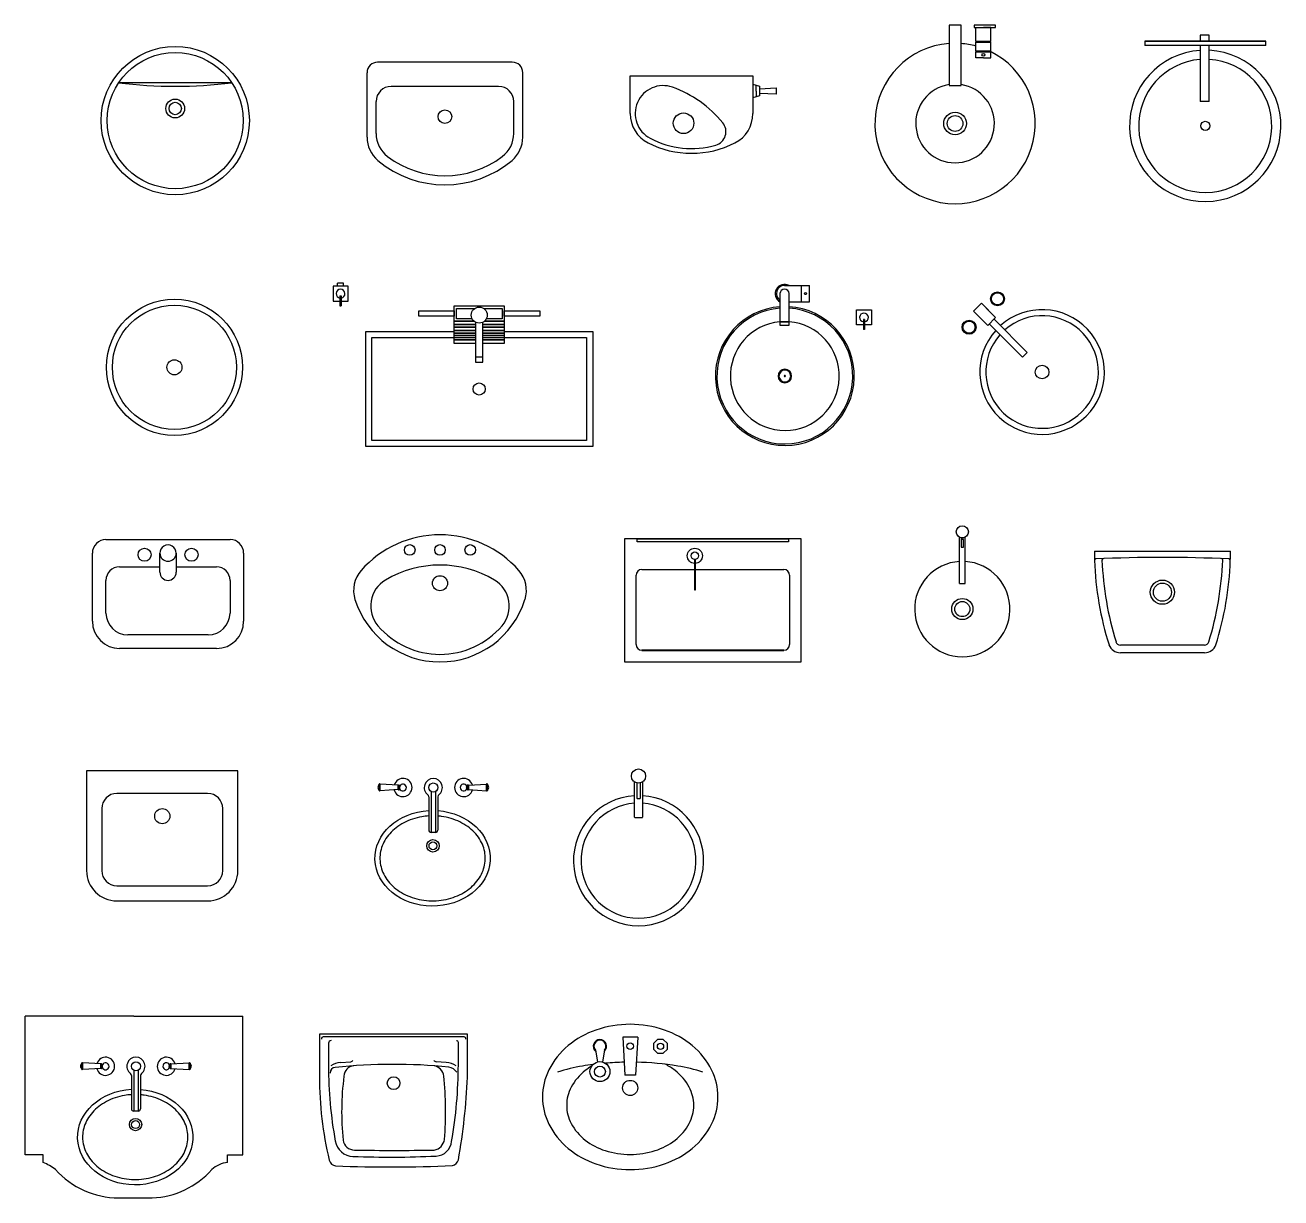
# Model space of a CAD drawing. Header units: inches. Extents: x -4148 to 3543, y 10663 to 18025.
# Drawn here: x -702 to 3449, y 10795 to 14670 of the extents above; entities that cross this region are included whole.
import ezdxf

# ---------------------------------------------------------------- set-up
doc = ezdxf.new("R2010")
doc.units = ezdxf.units.IN
doc.header["$MEASUREMENT"] = 0
doc.layers.add('freecads.com', color=7, linetype='Continuous')
doc.styles.add('PL-01$0$Standard', font='ARIALN.TTF')

msp = doc.modelspace()

# ---------------------------------------------------------------- linework, layer by layer
for p, q in [((-434.5, 12970.3), (-24.5, 12970.3)), ((-479.5, 12700.3), (-479.5, 12925.3)), ((-256.5, 12862.3), (-256.5, 12925.3)), ((-202.5, 12925.3), (-202.5, 12862.3)), ((20.5, 12925.3), (20.5, 12812.8)), ((-389.5, 12880.3), (-256.5, 12880.3)), ((-202.5, 12880.3), (-69.5, 12880.3)), ((-434.5, 12727.3), (-434.5, 12835.3)), ((-24.5, 12835.3), (-24.5, 12727.3)), ((20.5, 12812.8), (20.5, 12700.3)), ((-96.5, 12655.3), (-362.5, 12655.3)), ((-69.5, 12610.3), (-389.5, 12610.3))]:
    msp.add_line(p, q)
for centre in [(-307, 12919.9), (-151.9, 12919.9)]:
    msp.add_circle(centre, 21.6)
for centre, radius, start, end in [((-434.5, 12925.3), 45, 90, 180), ((-229.5, 12925.3), 27, 360, 180.0005), ((-24.5, 12925.3), 45, 0, 90), ((-229.5, 12925.3), 27, 180.0005, 0), ((-389.5, 12835.3), 45, 90, 180), ((-69.5, 12835.3), 45, 0, 90), ((-229.5, 12862.3), 27, 180, 0), ((-389.5, 12700.3), 90, 180, 270), ((-362.5, 12727.3), 72, 180, 270), ((-96.5, 12727.3), 72, 270, 0), ((-69.5, 12700.3), 90, 270, 0)]:
    msp.add_arc(centre, radius, start, end)
at = {"layer": 'freecads.com'}
for p, q in [((2391.8, 14669.7, 0), (2351.8, 14669.7, 0)), ((2351.8, 14669.7, 0), (2351.8, 14469.7, 0)), ((2391.8, 14469.7, 0), (2391.8, 14669.7, 0)), ((2505.4, 14669.7, 0), (2435.4, 14669.7, 0)), ((2435.4, 14669.7, 0), (2435.4, 14661.7, 0)), ((2435.4, 14661.7, 0), (2505.4, 14661.7, 0)), ((2440.4, 14615.7, 0), (2440.4, 14661.7, 0)), ((2440.4, 14661.7, 0), (2465.4, 14661.7, 0)), ((2490.4, 14661.7, 0), (2465.4, 14661.7, 0)), ((2490.4, 14615.7, 0), (2490.4, 14661.7, 0)), ((2505.4, 14661.7, 0), (2505.4, 14669.7, 0)), ((2465.4, 14615.7, 0), (2440.4, 14615.7, 0)), ((2440.4, 14583.7, 0), (2440.4, 14613.7, 0)), ((2440.4, 14613.7, 0), (2465.4, 14613.7, 0)), ((2442.4, 14613.7, 0), (2442.4, 14615.7, 0)), ((2442.4, 14615.7, 0), (2465.4, 14615.7, 0)), ((2465.4, 14613.7, 0), (2442.4, 14613.7, 0)), ((2465.4, 14615.7, 0), (2490.4, 14615.7, 0)), ((2488.4, 14615.7, 0), (2465.4, 14615.7, 0)), ((2490.4, 14613.7, 0), (2465.4, 14613.7, 0)), ((2465.4, 14613.7, 0), (2488.4, 14613.7, 0)), ((2488.4, 14613.7, 0), (2488.4, 14615.7, 0)), ((2490.4, 14583.7, 0), (2490.4, 14613.7, 0)), ((3398.6, 14616.9), (2998.6, 14616.9)), ((2998.6, 14616.9), (3398.6, 14616.9)), ((2998.6, 14616.9), (2998.6, 14601.9)), ((3182.1, 14636.9), (3182.1, 14616.9)), ((3212.1, 14636.9), (3182.1, 14636.9)), ((3182.1, 14616.9), (3212.1, 14616.9)), ((3212.1, 14616.9), (3212.1, 14636.9)), ((3398.6, 14601.9), (3398.6, 14616.9)), ((2465.4, 14583.7, 0), (2440.4, 14583.7, 0)), ((2440.4, 14561.7, 0), (2440.4, 14581.7, 0)), ((2440.4, 14581.7, 0), (2465.4, 14581.7, 0)), ((2442.4, 14581.7, 0), (2442.4, 14583.7, 0)), ((2442.4, 14583.7, 0), (2465.4, 14583.7, 0)), ((2465.4, 14581.7, 0), (2442.4, 14581.7, 0)), ((2465.4, 14583.7, 0), (2490.4, 14583.7, 0)), ((2488.4, 14583.7, 0), (2465.4, 14583.7, 0)), ((2490.4, 14581.7, 0), (2465.4, 14581.7, 0)), ((2465.4, 14581.7, 0), (2488.4, 14581.7, 0)), ((2488.4, 14581.7, 0), (2488.4, 14583.7, 0)), ((2490.4, 14561.7, 0), (2490.4, 14581.7, 0)), ((3182.1, 14601.9), (2998.6, 14601.9)), ((3398.6, 14601.9), (3182.1, 14601.9)), ((3182.1, 14601.9), (3182.1, 14416.9)), ((3212.1, 14416.9), (3212.1, 14601.9)), ((908.2, 14547.3), (463.2, 14547.3)), ((2465.4, 14561.7, 0), (2440.4, 14561.7, 0)), ((2465.4, 14561.7, 0), (2490.4, 14561.7, 0)), ((428.2, 14299.5), (428.2, 14512.3)), ((943.2, 14299.5), (943.2, 14512.3)), ((1298, 14502.4, 0), (1703.5, 14502.4, 0)), ((1298, 14377.5, 0), (1298, 14502.4, 0)), ((1703.5, 14502.4, 0), (1703.5, 14377.5, 0)), ((-18.6, 14479.3), (-392.8, 14479.3)), ((863.2, 14467.3), (508.2, 14467.3)), ((1703.5, 14474.2, 0), (1724.9, 14467.8, 0)), ((1714.7, 14452, 0), (1714.7, 14470.9, 0)), ((1714.7, 14452, 0), (1714.7, 14433, 0)), ((1724.9, 14467.8, 0), (1724.9, 14436.1, 0)), ((1724.9, 14459.7, 0), (1780.4, 14462, 0)), ((1780.4, 14441.9, 0), (1724.9, 14444.2, 0)), ((1780.4, 14462, 0), (1780.4, 14452, 0)), ((1780.4, 14452, 0), (1780.4, 14441.9, 0)), ((2351.8, 14469.7, 0), (2391.8, 14469.7, 0)), ((458.2, 14311.6), (458.2, 14417.3)), ((913.2, 14311.6), (913.2, 14417.3)), ((1724.9, 14436.1, 0), (1703.5, 14429.7, 0)), ((3212.1, 14416.9), (3182.1, 14416.9)), ((350.8, 13817.5), (330.8, 13817.5)), ((330.8, 13807.5), (330.8, 13817.5)), ((350.8, 13807.5), (350.8, 13817.5)), ((1808.1, 13809.6), (1890.3, 13809.6)), ((1864, 13755.6), (1864, 13809.6)), ((1890.3, 13755.6), (1890.3, 13809.6)), ((338.8, 13775.2, 7212.1), (338.8, 13742.5)), ((338.8, 13775.2, 7212.1), (342.8, 13775.2, 7212.1)), ((338.8, 13742.5), (342.8, 13742.5)), ((342.8, 13775.2, 7212.1), (342.8, 13742.5)), ((716.6, 13617.5), (716.6, 13742.5)), ((716.6, 13742.5), (881.6, 13742.5)), ((881.6, 13742.5), (881.6, 13617.5)), ((1823.1, 13755.6), (1890.3, 13755.6)), ((2432.8, 13724.6), (2458.8, 13750.6)), ((2458.8, 13750.6), (2505.7, 13703.7)), ((599.1, 13708.3), (599.1, 13725.4)), ((599.1, 13725.4), (716.6, 13725.4)), ((716.6, 13708.3), (599.1, 13708.3)), ((716.6, 13725.4), (716.6, 13708.3)), ((723.7, 13699.9), (723.7, 13733.7)), ((723.7, 13733.7), (784.4, 13733.7)), ((775.3, 13699.9), (723.7, 13699.9)), ((813.8, 13733.7), (874.5, 13733.7)), ((874.5, 13699.9), (822.9, 13699.9)), ((874.5, 13733.7), (874.5, 13699.9)), ((881.6, 13708.3), (881.6, 13725.4)), ((881.6, 13725.4), (999.1, 13725.4)), ((999.1, 13708.3), (881.6, 13708.3)), ((999.1, 13725.4), (999.1, 13708.3)), ((2045.7, 13679), (2045.7, 13729)), ((2045.7, 13729), (2095.7, 13729)), ((2068.7, 13696.7, 7212.1), (2068.7, 13664)), ((2072.7, 13696.7, 7212.1), (2068.7, 13696.7, 7212.1)), ((2072.7, 13696.7, 7212.1), (2072.7, 13664)), ((2095.7, 13729), (2095.7, 13679)), ((2479.8, 13677.7), (2432.8, 13724.6)), ((2505.7, 13703.7), (2474.5, 13734.9)), ((2505.7, 13703.7), (2479.8, 13677.7)), ((2610.5, 13588.5), (2500.5, 13698.5)), ((424.1, 13277.5), (424.1, 13657.5)), ((424.1, 13657.5), (716.6, 13657.5)), ((716.6, 13691.8), (781.5, 13691.8)), ((716.6, 13680.7), (787.1, 13680.7)), ((716.6, 13671.3), (787.1, 13671.3)), ((716.6, 13661.1), (787.1, 13661.1)), ((787.1, 13688), (787.1, 13556.7)), ((811.1, 13556.7), (811.1, 13688)), ((811.1, 13680.7), (881.6, 13680.7)), ((811.1, 13671.3), (881.6, 13671.3)), ((811.1, 13661.1), (881.6, 13661.1)), ((816.7, 13691.8), (881.6, 13691.8)), ((881.6, 13657.5), (1174.1, 13657.5)), ((1174.1, 13657.5), (1174.1, 13277.5)), ((1793.1, 13691.1), (1823.1, 13691.1)), ((1793.1, 13689.1), (1823.1, 13689.1)), ((2068.7, 13679), (2045.7, 13679)), ((2072.7, 13664), (2068.7, 13664)), ((2095.7, 13679), (2072.7, 13679)), ((2594.6, 13572.6), (2484.6, 13682.6)), ((444.1, 13297.5), (444.1, 13637.5)), ((444.1, 13637.5), (716.6, 13637.5)), ((716.6, 13651.7), (787.1, 13651.7)), ((716.6, 13644), (787.1, 13644)), ((716.6, 13630.3), (787.1, 13630.3)), ((787.1, 13617.5), (716.6, 13617.5)), ((811.1, 13651.7), (881.6, 13651.7)), ((811.1, 13644), (881.6, 13644)), ((811.1, 13630.3), (881.6, 13630.3)), ((881.6, 13617.5), (811.1, 13617.5)), ((881.6, 13637.5), (1154.1, 13637.5)), ((1154.1, 13637.5), (1154.1, 13297.5)), ((787.1, 13573.9), (811.1, 13573.9)), ((2610.5, 13588.5), (2594.6, 13572.6)), ((787.1, 13556.7), (811.1, 13556.7)), ((1154.1, 13297.5), (444.1, 13297.5)), ((1174.1, 13277.5), (424.1, 13277.5)), ((2386.4, 12825.5), (2386.4, 12977.8)), ((2399.4, 12970.5), (2392, 12970.5)), ((2392, 12970.5), (2392, 12944.7)), ((2393.2, 12970.5), (2393.2, 12975.7)), ((2398.2, 12970.5), (2398.2, 12975.7)), ((2399.4, 12944.7), (2399.4, 12970.5)), ((2405.1, 12825.5), (2405.1, 12977.8)), ((2392, 12944.7), (2399.4, 12944.7)), ((2832.1, 12931.3), (3282.1, 12931.3)), ((2386.4, 12825.5), (2405.1, 12825.5)), ((3196.1, 12621.3), (2918, 12621.3)), ((3196.1, 12596.3), (2918, 12596.3)), ((1.5, 12206.4), (-498.5, 12206.4)), ((-498.5, 12206.4), (-498.5, 11876.4)), ((1.5, 11876.4), (1.5, 12206.4)), ((1312.6, 12052.9), (1312.6, 12169.3)), ((1320.6, 12114.7), (1320.6, 12165.9)), ((1330.6, 12165.9), (1330.6, 12114.7)), ((1338.6, 12169.3), (1338.6, 12052.9)), ((-98.5, 12131.4), (-398.5, 12131.4)), ((535.7, 12156.9, 0), (535.5, 12157.2, 0)), ((535.5, 12157.2, 0), (535.5, 12157.2, 0)), ((535.5, 12145.3, 0), (535.7, 12145.7, 0)), ((535.5, 12145.3, 0), (535.5, 12145.3, 0)), ((535.9, 12156.4, 0), (535.7, 12156.9, 0)), ((535.7, 12145.7, 0), (536.1, 12146.5, 0)), ((536.5, 12155.1, 0), (535.9, 12156.4, 0)), ((536.1, 12146.5, 0), (536.6, 12148, 0)), ((536.9, 12153.6, 0), (536.5, 12155.1, 0)), ((536.6, 12148, 0), (536.9, 12148.9, 0)), ((537.1, 12151.9, 0), (536.9, 12153.6, 0)), ((536.9, 12148.9, 0), (537.1, 12149.9, 0)), ((537.1, 12149.9, 0), (537.1, 12151.9, 0)), ((757.5, 12151.9, 0), (757.7, 12153.6, 0)), ((757.6, 12149.9, 0), (757.5, 12151.9, 0)), ((757.8, 12148.9, 0), (757.6, 12149.9, 0)), ((757.7, 12153.6, 0), (758.2, 12155.1, 0)), ((758, 12148, 0), (757.8, 12148.9, 0)), ((758.6, 12146.5, 0), (758, 12148, 0)), ((758.2, 12155.1, 0), (758.7, 12156.4, 0)), ((759, 12145.7, 0), (758.6, 12146.5, 0)), ((758.7, 12156.4, 0), (758.9, 12156.9, 0)), ((758.9, 12156.9, 0), (759.1, 12157.2, 0)), ((759.2, 12145.3, 0), (759, 12145.7, 0)), ((759.1, 12157.2, 0), (759.1, 12157.2, 0)), ((759.1, 12145.3, 0), (759.2, 12145.3, 0)), ((-448.5, 12081.4), (-448.5, 11876.4)), ((-48.5, 11876.4), (-48.5, 12081.4)), ((1329.8, 12113.9), (1321.4, 12113.9)), ((1313.6, 12051.9), (1337.6, 12051.9)), ((-398.5, 11826.4), (-98.5, 11826.4)), ((-398.5, 11776.4), (-98.5, 11776.4)), ((-343, 11395.3), (-701.8, 11395.3)), ((-701.8, 10937.4), (-701.8, 11395.3)), ((-343, 11395.3), (17.4, 11395.3)), ((17.4, 10937.4), (17.4, 11395.3)), ((760, 11335.7), (271, 11335.7)), ((271, 11335.7), (271, 11195.3)), ((760, 11194), (760, 11335.7)), ((748.8, 11327), (283.5, 11327)), ((300.9, 11305.9), (300.9, 11231.3)), ((730.1, 11235.1), (730.1, 11308.4)), ((1322.9, 11326), (1273.4, 11326)), ((1273.4, 11326), (1280.8, 11200.2)), ((1322.9, 11326), (1315.4, 11200.2)), ((1388.7, 11318.9), (1375.4, 11305.6)), ((1375.4, 11305.6), (1375.4, 11286.7)), ((1407.5, 11318.9), (1388.7, 11318.9)), ((1420.8, 11305.6), (1407.5, 11318.9)), ((1420.8, 11286.7), (1420.8, 11305.6)), ((1182.9, 11283.2), (1190.2, 11244.3)), ((1213.4, 11283.2), (1206, 11244.3)), ((1375.4, 11286.7), (1388.7, 11273.4)), ((1388.7, 11273.4), (1407.5, 11273.4)), ((1407.5, 11273.4), (1420.8, 11286.7)), ((-447.4, 11224.4, 0), (-447.2, 11224.8, 0)), ((-447.3, 11224.4, 0), (-447.4, 11224.4, 0)), ((-447.2, 11236, 0), (-447.3, 11236.3, 0)), ((-447.3, 11236.3, 0), (-447.3, 11236.3, 0)), ((-446.9, 11235.5, 0), (-447.2, 11236, 0)), ((-447.2, 11224.8, 0), (-446.8, 11225.6, 0)), ((-446.4, 11234.2, 0), (-446.9, 11235.5, 0)), ((-446.8, 11225.6, 0), (-446.2, 11227.1, 0)), ((-445.9, 11232.7, 0), (-446.4, 11234.2, 0)), ((-446.2, 11227.1, 0), (-446, 11228, 0)), ((-446, 11228, 0), (-445.8, 11229, 0)), ((-445.7, 11231, 0), (-445.9, 11232.7, 0)), ((-445.8, 11229, 0), (-445.7, 11231, 0)), ((-225.4, 11231, 0), (-225.1, 11232.7, 0)), ((-225.3, 11229, 0), (-225.4, 11231, 0)), ((-225.1, 11228, 0), (-225.3, 11229, 0)), ((-225.1, 11232.7, 0), (-224.7, 11234.2, 0)), ((-224.8, 11227.1, 0), (-225.1, 11228, 0)), ((-224.3, 11225.6, 0), (-224.8, 11227.1, 0)), ((-224.7, 11234.2, 0), (-224.1, 11235.5, 0)), ((-223.9, 11224.8, 0), (-224.3, 11225.6, 0)), ((-224.1, 11235.5, 0), (-223.9, 11236, 0)), ((-223.9, 11236, 0), (-223.7, 11236.3, 0)), ((-223.7, 11224.4, 0), (-223.9, 11224.8, 0)), ((-223.7, 11236.3, 0), (-223.7, 11236.3, 0)), ((-223.7, 11224.4, 0), (-223.7, 11224.4, 0)), ((340.7, 11242.5), (374.3, 11245)), ((690.3, 11242.5), (656.7, 11245)), ((1315.4, 11200.2), (1280.8, 11200.2)), ((-651.8, 10937.4), (-701.8, 10937.4)), ((-667.4, 10937.4), (-696.1, 10937.4)), ((-642.4, 10937.4), (-667.4, 10937.4)), ((-642.4, 10912.4), (-642.4, 10937.4)), ((-32.6, 10912.4), (-32.6, 10937.4)), ((-32.6, 10937.4), (-7.6, 10937.4)), ((-32.6, 10937.4), (17.4, 10937.4)), ((-393.1, 10795.3), (-281.8, 10795.3))]:
    msp.add_line(p, q, dxfattribs=at)
at = {"layer": 'freecads.com', "ltscale": 1.5}
for p, q in [((716.6, 13617.5), (716.6, 13742.5)), ((716.6, 13742.5), (881.6, 13742.5)), ((881.6, 13742.5), (881.6, 13617.5)), ((781.5, 13691.8), (716.6, 13691.8)), ((787.1, 13680.7), (716.6, 13680.7)), ((787.1, 13671.3), (716.6, 13671.3)), ((787.1, 13661.1), (716.6, 13661.1)), ((881.6, 13680.7), (811.1, 13680.7)), ((881.6, 13671.3), (811.1, 13671.3)), ((881.6, 13661.1), (811.1, 13661.1)), ((881.6, 13691.8), (816.7, 13691.8)), ((787.1, 13651.7), (716.6, 13651.7)), ((787.1, 13644), (716.6, 13644)), ((787.1, 13636.3), (716.6, 13636.3)), ((787.1, 13630.3), (716.6, 13630.3)), ((787.1, 13617.5), (716.6, 13617.5)), ((787.1, 13617.5), (716.6, 13617.5)), ((881.6, 13651.7), (811.1, 13651.7)), ((881.6, 13644), (811.1, 13644)), ((881.6, 13636.3), (811.1, 13636.3)), ((881.6, 13630.3), (811.1, 13630.3)), ((881.6, 13617.5), (811.1, 13617.5)), ((881.6, 13617.5), (811.1, 13617.5))]:
    msp.add_line(p, q, dxfattribs=at)
at = {"layer": 'freecads.com', "ltscale": 50}
for p, q in [((1279.3, 12972.1), (1279.3, 12566.1)), ((1863.3, 12972.1), (1279.3, 12972.1)), ((1321.5, 12972.1), (1821.5, 12972.1)), ((1321.5, 12962.1), (1321.5, 12972.1)), ((1821.5, 12962.1), (1321.5, 12962.1)), ((1821.5, 12972.1), (1821.5, 12962.1)), ((1863.3, 12566.1), (1863.3, 12972.1)), ((1336.7, 12871.1), (1510.1, 12871.1)), ((1510.1, 12904.2), (1510.1, 12804.2)), ((1513.4, 12904.2), (1510.1, 12904.2)), ((1513.4, 12804.2), (1513.4, 12904.2)), ((1513.4, 12871.1), (1805.7, 12871.1)), ((1317.7, 12623.3), (1317.7, 12852.1)), ((1824.7, 12852.1), (1824.7, 12623.3)), ((1510.1, 12804.2), (1513.4, 12804.2)), ((1336.3, 12604.1), (1806.3, 12604.1)), ((1805.7, 12604.3), (1336.7, 12604.3)), ((1279.3, 12566.1), (1863.3, 12566.1))]:
    msp.add_line(p, q, dxfattribs=at)
at = {"layer": 'freecads.com', "extrusion": (2.99904e-07, 5.478e-13, 1)}
for p, q in [((468.5, 12141.1, 0), (468.5, 12161.6, 0)), ((471.5, 12140, 0), (471.5, 12162.5, 0)), ((531.5, 12158.5, 0), (471.5, 12162.5, 0)), ((531.5, 12144.1, 0), (471.5, 12140, 0)), ((531.5, 12158.5, 0), (531.5, 12144.1, 0)), ((531.5, 12144.8, 0), (531.5, 12157.8, 0)), ((534.5, 12144.6, 0), (534.5, 12158, 0)), ((632.3, 12120.6, 0), (632.3, 12010.6, 0)), ((640, 12137.8, 0), (640, 12002.6, 0)), ((654.6, 12137.8, 0), (654.6, 12002.6, 0)), ((662.3, 12120.6, 0), (662.3, 12010.6, 0)), ((654.3, 12002.6, 0), (640.3, 12002.6, 0)), ((-514.3, 11220.2, 0), (-514.3, 11240.7, 0)), ((-511.3, 11219.1, 0), (-511.3, 11241.6, 0)), ((-451.4, 11237.6, 0), (-511.3, 11241.6, 0)), ((-451.4, 11223.2, 0), (-511.3, 11219.1, 0)), ((-451.4, 11237.6, 0), (-451.4, 11223.2, 0)), ((-451.4, 11223.9, 0), (-451.4, 11236.9, 0)), ((-448.4, 11223.7, 0), (-448.4, 11237.1, 0)), ((-342.8, 11216.9, 0), (-342.8, 11081.7, 0)), ((-328.2, 11216.9, 0), (-328.2, 11081.7, 0)), ((-350.5, 11199.7, 0), (-350.5, 11089.7, 0)), ((-320.5, 11199.7, 0), (-320.5, 11089.7, 0)), ((-328.5, 11081.7, 0), (-342.5, 11081.7, 0))]:
    msp.add_line(p, q, dxfattribs=at)
at = {"layer": 'freecads.com', "extrusion": (-2.99904e-07, 5.478e-13, 1)}
for p, q in [((763.2, 12158.5, 0), (823.1, 12162.5, 0)), ((823.1, 12140, 0), (823.1, 12162.5, 0)), ((826.1, 12141.1, 0), (826.1, 12161.6, 0)), ((760.2, 12144.6, 0), (760.2, 12158, 0)), ((763.2, 12158.5, 0), (763.2, 12144.1, 0)), ((763.2, 12144.8, 0), (763.2, 12157.8, 0)), ((763.2, 12144.1, 0), (823.1, 12140, 0)), ((-222.7, 11223.7, 0), (-222.7, 11237.1, 0)), ((-219.7, 11237.6, 0), (-159.7, 11241.6, 0)), ((-219.7, 11237.6, 0), (-219.7, 11223.2, 0)), ((-219.7, 11223.9, 0), (-219.7, 11236.9, 0)), ((-219.7, 11223.2, 0), (-159.7, 11219.1, 0)), ((-159.7, 11219.1, 0), (-159.7, 11241.6, 0)), ((-156.7, 11220.2, 0), (-156.7, 11240.7, 0))]:
    msp.add_line(p, q, dxfattribs=at)
at = {"layer": 'freecads.com'}
for points in [[(342.8, 13757.5), (365.8, 13757.5), (365.8, 13807.5), (315.8, 13807.5), (315.8, 13757.5), (338.8, 13757.5)], [(1793.1, 13782.6), (1793.1, 13678.6), (1823.1, 13678.6), (1823.1, 13782.6)]]:
    msp.add_lwpolyline(points, dxfattribs=at)
for centre, radius in [((-205.7, 14354.3), 245), ((-205.7, 14354.3), 225), ((2465.4, 14571.7), 4.63), ((-205.7, 14394.3), 31), ((-205.7, 14394.3), 20.5), ((685.7, 14367.3), 22.5), ((1474.4, 14345.5, 0), 34), ((2371.8, 14344.7), 37.5), ((2371.8, 14344.7), 26), ((3198.6, 14336.9), 15), ((1877.2, 13782.6), 3.36), ((2511.9, 13765.5), 23.1), ((2511.9, 13765.5), 20.1), ((-208.3, 13539.2), 225), ((-208.3, 13539.2), 205), ((799.1, 13711.7), 26.5), ((2418, 13671.6), 23.1), ((2418, 13671.6), 20.1), ((-208.3, 13539.2), 25), ((2659.5, 13523.6), 22.5), ((799.1, 13467.5), 20.1), ((2395.7, 12995.6), 20), ((569.4, 12935.8), 17.5), ((669.4, 12935.8), 17.5), ((769.4, 12935.8), 17.5), ((669.4, 12825.8), 25), ((3057.1, 12796.3), 40), ((3057.1, 12796.3), 30), ((2395.7, 12740.5), 35), ((2395.7, 12740.5), 25), ((1325.6, 12188.9), 23.5), ((-248.5, 12056.4), 25), ((646.2, 11958.3), 20.5), ((646.2, 11958.3), 13.1), ((1298.1, 11296.2), 11), ((1398.1, 11296.2), 10.3), ((1198.1, 11212.3), 33), ((1198.1, 11212.3), 18), ((516.1, 11174.2), 21.1), ((1298.1, 11158.5), 25), ((-336.7, 11037.4), 20.5), ((-336.7, 11037.4), 13.1)]:
    msp.add_circle(centre, radius, dxfattribs=at)
at = {"layer": 'freecads.com', "ltscale": 50}
for radius in [25, 12.5]:
    msp.add_circle((1511.7, 12916.6), radius, dxfattribs=at)
at = {"layer": 'freecads.com', "extrusion": (2.99904e-07, 5.478e-13, 1)}
for centre in [(647.3, 12150.9, 0), (-335.5, 11230, 0)]:
    msp.add_circle(centre, 15, dxfattribs=at)
at = {"layer": 'freecads.com'}
for centre, radius, start, end in [((2371.8, 14344.7), 265, 94.3283, 64.4072), ((2371.8, 14344.7), 265, 75.0114, 85.6717), ((3198.6, 14336.9), 250, 93.7858, 86.9061), ((463.2, 14512.3), 35, 90, 180), ((908.2, 14512.3), 35, 0, 90), ((3198.6, 14336.9), 220, 94.303, 86.4837), ((-205.7, 15957.7), 1490.2, 262.7879, 277.2121), ((508.2, 14417.3), 50, 90, 180), ((863.2, 14417.3), 50, 0, 90), ((1407, 14377.5, 0), 92.3, 70.2977, 242.3444), ((1310.2, 14107.4, 0), 379.2, 39.205, 70.2977), ((2371.8, 14344.7), 130, 98.8499, 81.1501), ((1407, 14377.5, 0), 108.9, 180.0019, 242.8607), ((1594.6, 14377.5, 0), 108.9, 297.1431, 0.0019), ((1568.3, 14317.9, 0), 46.2, 285.9263, 39.205), ((528.2, 14299.5), 100, 180, 230.0451), ((553.2, 14311.6), 95, 180, 233.0175), ((818.2, 14311.6), 95, 306.9825, 0), ((843.2, 14299.5), 100, 309.9549, 0), ((1499, 14557.1, 0), 310.7, 242.8607, 270.3274), ((1500.4, 14555.8, 0), 293.6, 242.3444, 285.9263), ((1502.5, 14557.1, 0), 310.7, 269.6764, 297.1431), ((685.7, 14487.5), 345.3, 230.0451, 309.9549), ((685.7, 14487.5), 315.3, 233.0175, 306.9825), ((340.8, 13782.5), 14.5, 277.9281, 262.0719), ((1808.1, 13782.6), 30.8, 61.2625, 240.848), ((1808.1, 13782.6), 27, 90, 236.251), ((1808.1, 13782.6), 15, 0, 180), ((1809.2, 13510.4), 229.5, 94.0149, 86.5198), ((1809.2, 13510.4), 224.5, 94.1045, 86.4422), ((2070.7, 13704), 14.5, 277.9281, 262.0719), ((2659.5, 13523.6), 206, 138.1301, 131.8699), ((2659.5, 13523.6), 186, 138.467, 131.533), ((1809.2, 13510.4), 180, 95.1216, 85.5611), ((1809.2, 13510.4), 22.5, 90, 270), ((1809.2, 13510.4), 22.5, 270, 90), ((1809.2, 13510.4), 19.5, 90, 270), ((1809.2, 13510.4), 2, 90, 270), ((1809.2, 13510.4), 19.5, 270, 90), ((1809.2, 13510.4), 2, 270, 90), ((669.4, 12638.4), 347.4, 41.3906, 138.6094), ((3872, 12936.1), 1039.9, 180.2646, 181.9389), ((3057.1, 8285.6), 4625.6, 87.2782, 92.7218), ((2240.8, 12936.3), 1041.3, 358.0518, 359.7238), ((483.8, 12802), 100, 138.6094, 197.4519), ((669.4, 12533.1), 352.7, 59.2984, 120.7016), ((855, 12802), 100, 342.5481, 41.3906), ((2395.7, 12740.5), 157.5, 93.3984, 86.6016), ((2837.7, 12901.1), 5, 92.7217, 181.9389), ((3872, 12936.1), 1039.9, 181.9389, 197.5579), ((2862.3, 12902.2), 5, 92.7217, 181.9389), ((3930, 12947.2), 1073.6, 182.4148, 197.0631), ((2151.1, 12952.9), 1106.9, 343.1581, 357.364), ((2240.8, 12936.3), 1041.3, 342.4537, 358.0518), ((3251.9, 12902.2), 5, 358.0611, 87.2783), ((3276.5, 12901.1), 5, 358.0611, 87.2783), ((540.3, 12750.4), 100, 120.7016, 220.4348), ((798.4, 12750.4), 100, 319.5652, 59.2984), ((669.4, 12860.3), 294.5, 197.4519, 342.5481), ((669.4, 12860.3), 269.5, 220.4348, 319.5652), ((2918, 12636.3), 40, 200.3549, 270), ((2918, 12636.3), 15, 195.7641, 270), ((3196.1, 12636.3), 15, 270, 344.2359), ((3196.1, 12636.3), 40, 270, 339.6451), ((461.5, 12162.4, 0), 7.05, 311.7471, 353.3918), ((470, 12161.6, 0), 1.5, 0.0009, 179.9993), ((546.9, 12150.9, 0), 30, 195.0024, 163.53), ((546.9, 12150.9, 0), 11.4, 200.5909, 157.1987), ((647.3, 12150.9), 30, 307.2479, 232.7523), ((747.7, 12150.9, 0), 30, 16.47, 344.9976), ((747.7, 12150.9, 0), 11.4, 22.8013, 339.4091), ((824.6, 12161.6, 0), 1.5, 0.0007, 179.9991), ((833.1, 12162.4, 0), 7.05, 186.6082, 228.2529), ((-398.5, 12081.4), 50, 90, 180), ((-98.5, 12081.4), 50, 0, 90), ((473.3, 12151.3, 0), 9.12, 140.634, 180.0002), ((473.3, 12151.3, 0), 9.12, 180, 219.3662), ((461.5, 12140.3, 0), 7.05, 6.6084, 48.2531), ((470, 12141.1, 0), 1.5, 180.0007, 359.9991), ((533, 12158, 0), 1.49, 359.9999, 179.9999), ((533, 12144.6, 0), 1.49, 180.0001, 0.0001), ((624.4, 12120.7), 7.87, 359.5139, 53.2386), ((670.2, 12120.7), 7.87, 126.7614, 180.4861), ((761.7, 12158, 0), 1.49, 0.0001, 180.0001), ((761.7, 12144.6, 0), 1.49, 179.9999, 359.9999), ((824.6, 12141.1, 0), 1.5, 180.0009, 359.9993), ((833.1, 12140.3, 0), 7.05, 131.7469, 173.3916), ((821.4, 12151.3, 0), 9.12, 359.9998, 39.366), ((821.4, 12151.3, 0), 9.12, 320.6338, 0), ((1325.6, 11909.3), 215, 93.4665, 86.5335), ((1325.6, 11909.3), 190, 93.9233, 86.0767), ((1321.4, 12114.7), 0.8, 180, 270), ((1329.8, 12114.7), 0.8, 270, 0), ((1313.6, 12052.9), 1, 180, 270), ((1337.6, 12052.9), 1, 270, 0), ((-398.5, 11876.4), 100, 180, 270), ((-398.5, 11876.4), 50, 180, 270), ((-98.5, 11876.4), 100, 270, 0), ((-98.5, 11876.4), 50, 270, 0), ((1279.8, 11072.7), 292.8, 108.9216, 129.6107), ((1298.1, 11019.1), 349.5, 90, 108.9216), ((1298.1, 11019.1), 349.5, 71.0784, 90), ((1316.5, 11072.7), 292.8, 50.3893, 71.0784), ((283.5, 11320.7), 6.32, 90, 190.3331), ((309.9, 11305.7), 8.95, 91.5334, 178.4099), ((723.9, 11308.4), 6.21, 0, 90.0567), ((748.5, 11320.5), 6.54, 351.9048, 87.7621), ((1251.5, 11106.8), 248.6, 129.6107, 153.4117), ((1198.1, 11296.2), 22, 311.5351, 228.4649), ((1198.1, 11296.2), 20, 319.7058, 220.2942), ((1344.7, 11106.8), 248.6, 26.5883, 50.3893), ((-435.9, 11230, 0), 30, 195.0024, 163.53), ((-335.5, 11230), 30, 307.2479, 232.7523), ((-235.1, 11230, 0), 30, 16.47, 344.9976), ((373.6, 11254.1), 9.13, 274.2322, 333.0956), ((657.4, 11254.1), 9.13, 206.9044, 265.7678), ((-509.6, 11230.4, 0), 9.12, 140.634, 180.0002), ((-509.6, 11230.4, 0), 9.12, 180, 219.3662), ((-521.3, 11241.5, 0), 7.05, 311.7471, 353.3918), ((-521.3, 11219.4, 0), 7.05, 6.6084, 48.2531), ((-512.8, 11240.7, 0), 1.5, 0.0009, 179.9993), ((-512.8, 11220.2, 0), 1.5, 180.0007, 359.9991), ((-449.9, 11237.1, 0), 1.49, 359.9999, 179.9999), ((-449.9, 11223.7, 0), 1.49, 180.0001, 0.0001), ((-435.9, 11230, 0), 11.4, 200.5909, 157.1987), ((-358.4, 11199.8), 7.87, 359.5139, 53.2386), ((-312.7, 11199.8), 7.87, 126.7614, 180.4861), ((-235.1, 11230, 0), 11.4, 22.8013, 339.4091), ((-221.2, 11237.1, 0), 1.49, 0.0001, 180.0001), ((-221.2, 11223.7, 0), 1.49, 179.9999, 359.9999), ((-158.2, 11240.7, 0), 1.5, 0.0007, 179.9991), ((-158.2, 11220.2, 0), 1.5, 180.0009, 359.9993), ((-149.7, 11241.5, 0), 7.05, 186.6082, 228.2529), ((-149.7, 11219.4, 0), 7.05, 131.7469, 173.3916), ((-161.5, 11230.4, 0), 9.12, 359.9998, 39.366), ((-161.5, 11230.4, 0), 9.12, 320.6338, 0), ((1687.3, 11231.3), 1386.4, 180.0006, 190.3122), ((324.6, 11207.7), 18.7, 93.9852, 179.908), ((347.7, 11170.1), 72.8, 95.4776, 122.6744), ((517.4, 9336.8), 1899.5, 84.5135, 95.8656), ((387.1, 11196.5), 35.2, 94.4884, 177.94), ((643.2, 11193.6), 38.7, 6.1812, 79.7704), ((683.4, 11170.1), 72.8, 57.3256, 84.5224), ((691, 11187.2), 41.2, 33.9149, 78.7574), ((-740.3, 11237.6), 1470.4, 349.987, 359.9016), ((1208, 11128.5), 199.9, 153.4117, 180), ((1231.4, 10678.6), 559.5, 99.3057, 108.0356), ((1255.1, 11079.6), 172.4, 127.733, 151.8402), ((1298.1, 10271.1), 972.4, 97.2842, 99.3057), ((1281.1, 11046), 214.9, 121.042, 127.733), ((1298.1, 10271.1), 972.4, 91.1706, 94.8458), ((1298.1, 10271.1), 972.4, 80.6943, 88.8294), ((1315.1, 11046), 214.9, 52.2669, 62.4751), ((1341.1, 11079.6), 172.4, 28.1598, 52.2669), ((1364.9, 10678.6), 559.5, 71.9644, 80.6943), ((1388.2, 11128.5), 199.9, 0, 26.5883), ((1460.7, 11195.3), 1189.7, 180.0012, 193.3917), ((1252.8, 11081.1), 908.4, 172.6227, 186.0331), ((-428, 11079.8), 1115.9, 355.2897, 6.0704), ((-1217.7, 11272.2), 1979.2, 349.78, 357.7372), ((1208, 11128.5), 199.9, 180, 206.5883), ((1215.1, 11101), 127, 151.8402, 180), ((1381.1, 11101), 127, 360, 28.1598), ((1388.2, 11128.5), 199.9, 333.4117, 0), ((1215.1, 11101), 127, 180, 208.1598), ((1381.1, 11101), 127, 331.8402, 360), ((1255.1, 11122.4), 172.4, 208.1598, 232.2669), ((1341.1, 11122.4), 172.4, 307.733, 331.8402), ((1251.5, 11150.3), 248.6, 206.5883, 230.3893), ((1344.7, 11150.3), 248.6, 309.6107, 333.4117), ((384.1, 10993.9), 61.7, 189.9973, 267.8599), ((386.8, 10991.1), 37.8, 188.3443, 269.8831), ((643.6, 10993.7), 40.9, 279.7954, 352.2311), ((654.2, 10987.1), 53.8, 272.6581, 354.421), ((1279.8, 11184.4), 292.8, 230.3893, 251.0784), ((1281.1, 11156.1), 214.9, 232.2669, 252.2282), ((1315.1, 11156.1), 214.9, 287.7718, 307.733), ((1316.5, 11184.4), 292.8, 288.9216, 309.6107), ((327, 10925.2), 24.2, 193.024, 264.1849), ((504.4, 14214.1), 3284.2, 267.8599, 272.6581), ((518.6, 17948.6), 6996.5, 268.91995, 271.08005), ((707.8, 10924.9), 22.7, 276.1843, 350.0638), ((1298.1, 11209.1), 270.5, 252.2282, 270), ((1298.1, 11209.1), 270.5, 270, 287.7718), ((-699.6, 10765.7), 157.4, 51.3314, 68.7064), ((-393.1, 11073.8), 278.5, 221.6654, 270), ((-293.7, 11075.1), 280.1, 272.4346, 318.2643), ((-21.6, 10819.2), 93.8, 96.6925, 132.2761), ((503.7, 15155.4), 4258.1, 267.5889, 272.7804), ((1298.1, 11238), 349.5, 251.0784, 270), ((1298.1, 11238), 349.5, 270, 288.9216)]:
    msp.add_arc(centre, radius, start, end, dxfattribs=at)
at = {"layer": 'freecads.com', "ltscale": 50}
for centre, start, end in [((1336.7, 12852.1), 90, 180), ((1805.7, 12852.1), 0, 90), ((1336.7, 12623.3), 180, 270), ((1805.7, 12623.3), 270, 360)]:
    msp.add_arc(centre, 19, start, end, dxfattribs=at)
at = {"layer": 'freecads.com', "extrusion": (2.99904e-07, 5.478e-13, 1)}
for centre, radius, start, end in [((535.4, 12158.2, 0), 0.96, 188.3367, 276.4629), ((535.3, 12144.5, 0), 0.847, 77.7196, 174.6422), ((640.3, 12010.6, 0), 8, 180.0001, 270.0001), ((654.3, 12010.6, 0), 8, 270.0001, 0.0001), ((-447.4, 11237.3, 0), 0.96, 188.3367, 276.4629), ((-447.5, 11223.6, 0), 0.847, 77.7196, 174.6422), ((-342.5, 11089.7, 0), 8, 180.0001, 270.0001), ((-328.5, 11089.7, 0), 8, 270.0001, 0.0001)]:
    msp.add_arc(centre, radius, start, end, dxfattribs=at)
at = {"layer": 'freecads.com', "extrusion": (-2.99904e-07, 5.478e-13, 1)}
for centre, radius, start, end in [((759.2, 12158.2, 0), 0.96, 263.5371, 351.6633), ((759.3, 12144.5, 0), 0.847, 5.3578, 102.2804), ((-223.6, 11237.3, 0), 0.96, 263.5371, 351.6633), ((-223.5, 11223.6, 0), 0.847, 5.3578, 102.2804)]:
    msp.add_arc(centre, radius, start, end, dxfattribs=at)
at = {"layer": 'freecads.com', "extrusion": (0, 0, -1)}
for centre in [(645, 11917.1), (-337.8, 10996.2)]:
    msp.add_ellipse(centre, major_axis=(-190.5, -0.4), ratio=0.829581, start_param=1.663168, end_param=7.788699, dxfattribs=at)
at = {"layer": 'freecads.com'}
for points in [[(632.3, 12057.1), (624.6, 12056.6), (617, 12055.8), (598.8, 12052.7), (588.4, 12050.1), (568.4, 12043.3), (558.7, 12039.2), (540.6, 12029.6), (532.2, 12024.2), (516.7, 12012.1), (509.6, 12005.5), (497.2, 11991.5), (491.8, 11984.1), (482.8, 11968.6), (479.3, 11960.6), (473.9, 11944.2), (472.2, 11935.9), (471.1, 11923.9), (470.9, 11920.3), (470.9, 11916.8), (470.9, 11911.5), (471.3, 11906.2), (473.3, 11892.6), (475.4, 11884.3), (481.6, 11868.1), (485.5, 11860.2), (495.3, 11845), (501.1, 11837.7), (514.2, 11824.1), (521.6, 11817.8), (537.7, 11806.3), (546.4, 11801.1), (565, 11792.1), (574.8, 11788.3), (595.2, 11782.3), (605.8, 11780.1), (627.3, 11777.2), (638.2, 11776.6), (659.9, 11777), (670.8, 11778), (692.1, 11781.7), (702.5, 11784.4), (722.5, 11791.2), (732.1, 11795.3), (750.1, 11805), (758.6, 11810.5), (774, 11822.6), (781, 11829.2), (793.3, 11843.2), (798.7, 11850.7), (807.5, 11866.2), (811.1, 11874.2), (816.3, 11890.6), (818, 11899), (819.5, 11915.8), (819.3, 11924.2), (817, 11941), (814.9, 11949.3), (808.8, 11965.5), (804.9, 11973.4), (795.2, 11988.6), (789.5, 11995.9), (776.5, 12009.6), (769.1, 12015.9), (753.1, 12027.5), (744.4, 12032.7), (725.8, 12041.8), (716, 12045.6), (695.7, 12051.7), (685.1, 12054), (670.4, 12056), (666.4, 12056.5), (662.3, 12056.8)], [(-350.5, 11136.2), (-358.2, 11135.7), (-365.8, 11134.9), (-384, 11131.8), (-394.4, 11129.2), (-414.5, 11122.4), (-424.1, 11118.3), (-442.2, 11108.7), (-450.7, 11103.3), (-466.2, 11091.2), (-473.2, 11084.6), (-485.6, 11070.6), (-491, 11063.2), (-500, 11047.7), (-503.6, 11039.7), (-508.9, 11023.3), (-510.6, 11015), (-511.8, 11003), (-511.9, 10999.4), (-511.9, 10995.9), (-511.9, 10990.6), (-511.5, 10985.3), (-509.6, 10971.7), (-507.4, 10963.4), (-501.3, 10947.2), (-497.3, 10939.3), (-487.5, 10924.1), (-481.8, 10916.8), (-468.6, 10903.2), (-461.3, 10896.9), (-445.2, 10885.4), (-436.4, 10880.2), (-417.8, 10871.2), (-408, 10867.4), (-387.6, 10861.4), (-377, 10859.2), (-355.6, 10856.3), (-344.7, 10855.7), (-322.9, 10856.1), (-312, 10857.1), (-290.8, 10860.8), (-280.4, 10863.5), (-260.3, 10870.3), (-250.7, 10874.4), (-232.7, 10884.1), (-224.3, 10889.6), (-208.8, 10901.7), (-201.9, 10908.3), (-189.5, 10922.3), (-184.2, 10929.8), (-175.3, 10945.3), (-171.8, 10953.3), (-166.5, 10969.7), (-164.9, 10978.1), (-163.4, 10994.9), (-163.6, 11003.3), (-165.9, 11020.1), (-168, 11028.4), (-174, 11044.6), (-178, 11052.5), (-187.6, 11067.7), (-193.3, 11075), (-206.4, 11088.7), (-213.7, 11095), (-229.8, 11106.6), (-238.5, 11111.8), (-257, 11120.9), (-266.8, 11124.7), (-287.2, 11130.8), (-297.7, 11133.1), (-312.4, 11135.1), (-316.5, 11135.6), (-320.5, 11135.9)]]:
    msp.add_open_spline(points, degree=3, knots=[4.782848, 4.782848, 4.782848, 4.782848, 4.913196, 4.913196, 5.097709, 5.097709, 5.282223, 5.282223, 5.466737, 5.466737, 5.651251, 5.651251, 5.835765, 5.835765, 6.020279, 6.020279, 6.204793, 6.204793, 6.283185, 6.283185, 6.283185, 6.399021, 6.399021, 6.583535, 6.583535, 6.768049, 6.768049, 6.952562, 6.952562, 7.137076, 7.137076, 7.32159, 7.32159, 7.506104, 7.506104, 7.690618, 7.690618, 7.875132, 7.875132, 8.059645, 8.059645, 8.244159, 8.244159, 8.428673, 8.428673, 8.613187, 8.613187, 8.797701, 8.797701, 8.982215, 8.982215, 9.166729, 9.166729, 9.351242, 9.351242, 9.535756, 9.535756, 9.72027, 9.72027, 9.904784, 9.904784, 10.089298, 10.089298, 10.273812, 10.273812, 10.458326, 10.458326, 10.642839, 10.642839, 10.827353, 10.827353, 10.896322, 10.896322, 10.896322, 10.896322], dxfattribs=at)

# ---------------------------------------------------------------- texts
at = {"layer": 'freecads.com', "style": 'PL-01$0$Standard', "flags": 8}
for tag, p, s in [('MODELNUMBER', (515.5, 11335.7), 'K-1728'), ('TRADENAME', (515.5, 11335.7), 'CHESAPEAKE'), ('PRODUCT', (515.5, 11335.6), 'C_LAVATORY'), ('MATERIAL', (515.5, 11335.6), 'VITREOUS CHINA')]:
    msp.add_attdef(tag, p, s, height=0.0254, dxfattribs=at)

doc.saveas('drawing.dxf')
